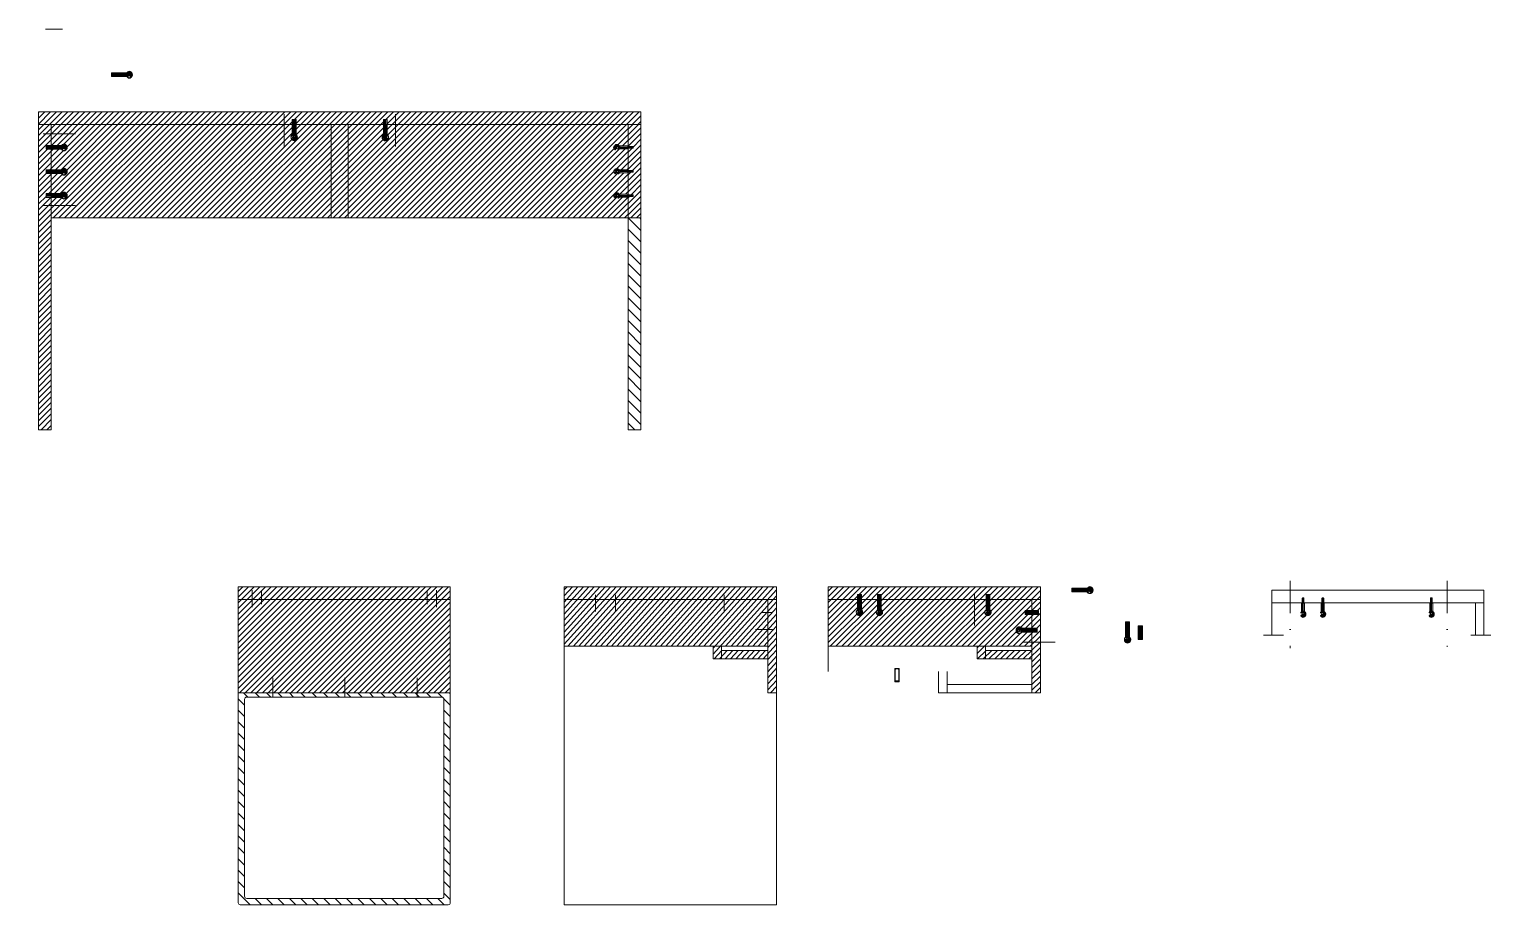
# Model space of a CAD drawing. Header units: millimetres. Extents: x -1085 to 10527, y 119 to 3003.
# Drawn here: x 8752 to 9096.5, y 2177 to 2383.5 of the extents above; entities that cross this region are included whole.
import ezdxf

# ---------------------------------------------------------------- set-up
doc = ezdxf.new("R2010")
doc.units = ezdxf.units.MM
doc.linetypes.add('CONTINUA', pattern=[0])
doc.linetypes.add('TRATTOPUNTO', pattern=[25.4, 12.7, -6.35, 0, -6.35])
for name, color, linetype, lineweight in [('A-FURN', 2, 'Continuous', 18), ('linee', 250, 'Continuous', 15), ('LINEE DI SEZIONE', 4, 'Continuous', 15)]:
    doc.layers.add(name, color=color, linetype=linetype, lineweight=lineweight)
doc.layers.add('DETTAGLI', color=5, linetype='CONTINUA')
doc.layers.add('viti sottili', color=4, linetype='Continuous')

msp = doc.modelspace()

# ---------------------------------------------------------------- hatches: boundary and pattern name
at = {"layer": 'LINEE DI SEZIONE'}
h = msp.add_hatch(dxfattribs=at)
h.set_pattern_fill('ANSI31', color=256, scale=0.3)
h.paths.add_polyline_path([(8757.21, 2361.03), (8754.21, 2361.03), (8754.21, 2289.03), (8757.21, 2289.03), (8757.21, 2343.84), (8756, 2343.84), (8756, 2344.74), (8757.21, 2344.74), (8757.21, 2349.47), (8756, 2349.47), (8756, 2350.37), (8757.21, 2350.37), (8757.21, 2355.21), (8756, 2355.21), (8756, 2356.11), (8757.21, 2356.11)])
h.paths.add_polyline_path([(8823.21, 2361.03), (8814.92, 2361.03), (8814.92, 2358.62, -2.989703), (8814.02, 2358.63), (8814.02, 2361.03), (8757.21, 2361.03), (8757.21, 2356.11), (8759.63, 2356.11, -2.989703), (8759.61, 2355.21), (8757.21, 2355.21), (8757.21, 2350.37), (8759.63, 2350.37, -2.989703), (8759.61, 2349.47), (8757.21, 2349.47), (8757.21, 2344.74), (8759.63, 2344.74, -2.989703), (8759.61, 2343.84), (8757.21, 2343.84), (8757.21, 2339.03), (8823.21, 2339.03)])
h.paths.add_polyline_path([(8896.21, 2364.03), (8754.21, 2364.03), (8754.21, 2361.03), (8814.02, 2361.03), (8814.02, 2362.24), (8814.92, 2362.24), (8814.92, 2361.03), (8835.51, 2361.03), (8835.51, 2362.24), (8836.41, 2362.24), (8836.41, 2361.03), (8896.21, 2361.03)])
h.paths.add_polyline_path([(8827.21, 2361.03), (8823.21, 2361.03), (8823.21, 2339.03), (8827.21, 2339.03)])
h.paths.add_polyline_path([(8893.21, 2355.33), (8891.12, 2355.33, -0.147844), (8890.84, 2355.06, 0.080513), (8890.96, 2355.47), (8890.56, 2355.47), (8890.56, 2355.38), (8890.36, 2355.38), (8890.36, 2355.95, 0.082305), (8890.11, 2355.86, 0.154738), (8890.22, 2355.06, -0.787471), (8890.53, 2356.34, -0.251886), (8891.09, 2356.03), (8893.21, 2356.03), (8893.21, 2361.03), (8836.41, 2361.03), (8836.41, 2358.63, -2.989703), (8835.51, 2358.62), (8835.51, 2361.03), (8827.21, 2361.03), (8827.21, 2339.03), (8893.21, 2339.03), (8893.21, 2343.93), (8891.12, 2343.93, -0.147844), (8890.84, 2343.66, 0.080513), (8890.96, 2344.07), (8890.56, 2344.07), (8890.56, 2343.98), (8890.36, 2343.98), (8890.36, 2344.55, 0.082305), (8890.11, 2344.46, 0.154738), (8890.22, 2343.66, -0.787471), (8890.53, 2344.94, -0.251886), (8891.09, 2344.63), (8893.21, 2344.63), (8893.21, 2349.63), (8891.12, 2349.63, -0.147844), (8890.84, 2349.36, 0.080513), (8890.96, 2349.77), (8890.56, 2349.77), (8890.56, 2349.68), (8890.36, 2349.68), (8890.36, 2350.25, 0.082305), (8890.11, 2350.16, 0.154738), (8890.22, 2349.36, -0.787471), (8890.53, 2350.64, -0.251886), (8891.09, 2350.33), (8893.21, 2350.33)])
at = {"layer": 'LINEE DI SEZIONE', "transparency": 33554687}
h = msp.add_hatch(dxfattribs=at)
h.set_pattern_fill('ANSI31', color=256, scale=0.3)
h.set_pattern_definition([(45, (6431.1517, 1727.1678), (-0.6735192, 0.6735192), [])])
h.paths.add_polyline_path([(8896.21, 2361.03), (8893.21, 2361.03), (8893.21, 2355.89), (8894.36, 2355.89), (8894.36, 2355.49), (8893.21, 2355.49), (8893.21, 2350.19), (8894.36, 2350.19), (8894.36, 2349.79), (8893.21, 2349.79), (8893.21, 2344.49), (8894.36, 2344.49), (8894.36, 2344.09), (8893.21, 2344.09), (8893.21, 2339.03), (8896.21, 2339.03)])
h = msp.add_hatch(dxfattribs=at)
h.set_pattern_fill('ANSI31', color=256, scale=0.6, angle=90)
h.set_pattern_definition([(135, (6431.1517, 1727.1678), (-1.3470384, -1.3470384), [])])
h.paths.add_polyline_path([(8896.21, 2339.03), (8893.21, 2339.03), (8893.21, 2336.03), (8893.21, 2289.03), (8896.21, 2289.03)])
h = msp.add_hatch(dxfattribs=at)
h.set_pattern_fill('ANSI31', color=256, scale=0.3)
h.set_pattern_definition([(45, (6382.7933, 1222.5745), (-0.6735192, 0.6735192), [])])
h.paths.add_polyline_path([(8851.28, 2248.98), (8848.29, 2248.98), (8845.35, 2248.98), (8807.15, 2248.98), (8804.22, 2248.98), (8801.28, 2248.98), (8801.28, 2226.98), (8809.24, 2226.98), (8826.66, 2226.98), (8843.24, 2226.98), (8851.28, 2226.98)])
h.paths.add_polyline_path([(8851.28, 2251.98), (8801.28, 2251.98), (8801.28, 2248.98), (8804.22, 2248.98), (8807.15, 2248.98), (8845.35, 2248.98), (8848.29, 2248.98), (8851.28, 2248.98)])
h = msp.add_hatch(dxfattribs=at)
h.set_pattern_fill('ANSI31', color=256, scale=0.3, angle=3)
h.set_pattern_definition([(48, (6175.4658, 1222.5745), (-0.70784545, 0.6373469), [])])
h.paths.add_polyline_path([(8926.15, 2248.98), (8878.15, 2248.98), (8878.15, 2237.98), (8926.15, 2237.98)])
h.paths.add_polyline_path([(8928.15, 2251.98), (8878.15, 2251.98), (8878.15, 2248.98), (8926.15, 2248.98), (8928.15, 2248.98)])
h.paths.add_polyline_path([(8928.15, 2248.98), (8926.15, 2248.98), (8926.15, 2237.98), (8926.15, 2226.98), (8928.15, 2226.98)])
h.paths.add_polyline_path([(8926.15, 2236.98), (8915.24, 2236.98), (8915.24, 2234.98), (8926.15, 2234.98)])
h.paths.add_polyline_path([(8915.24, 2236.98), (8915.24, 2237.98), (8913.24, 2237.98), (8913.24, 2234.98), (8915.24, 2234.98)])
at = {"layer": 'LINEE DI SEZIONE'}
h = msp.add_hatch(dxfattribs=at)
h.set_pattern_fill('ANSI31', color=256, scale=0.3)
h.paths.add_polyline_path([(8990.38, 2251.98), (8940.38, 2251.98), (8940.38, 2248.98), (8947.28, 2248.98), (8947.28, 2250.19), (8948.18, 2250.19), (8948.18, 2248.98), (8951.98, 2248.98), (8951.98, 2250.19), (8952.88, 2250.19), (8952.88, 2248.98), (8977.58, 2248.98), (8977.58, 2250.19), (8978.48, 2250.19), (8978.48, 2248.98), (8990.38, 2248.98)])
h.paths.add_polyline_path([(8988.38, 2245.45), (8986.81, 2245.45), (8986.81, 2246.44), (8988.38, 2246.44), (8988.38, 2248.98), (8978.48, 2248.98), (8978.48, 2246.57, -2.989703), (8977.58, 2246.58), (8977.58, 2248.98), (8952.88, 2248.98), (8952.88, 2246.57, -2.989703), (8951.98, 2246.58), (8951.98, 2248.98), (8948.18, 2248.98), (8948.18, 2246.57, -2.989703), (8947.28, 2246.58), (8947.28, 2248.98), (8940.38, 2248.98), (8940.38, 2237.98), (8988.38, 2237.98), (8988.38, 2241.31), (8985.98, 2241.31, -2.989703), (8985.97, 2242.21), (8988.38, 2242.21)])
h.paths.add_polyline_path([(8988.38, 2236.98), (8977.47, 2236.98), (8977.47, 2234.98), (8988.38, 2234.98)])
h.paths.add_polyline_path([(8977.47, 2237.98), (8975.47, 2237.98), (8975.47, 2234.98), (8977.47, 2234.98)])
h.paths.add_polyline_path([(8990.38, 2248.98), (8988.38, 2248.98), (8988.38, 2246.44), (8989.96, 2246.44), (8989.96, 2245.45), (8988.38, 2245.45), (8988.38, 2242.21), (8989.59, 2242.21), (8989.59, 2241.31), (8988.38, 2241.31), (8988.38, 2226.98), (8990.38, 2226.98)])
at = {"layer": 'LINEE DI SEZIONE', "transparency": 33554687}
h = msp.add_hatch(dxfattribs=at)
h.set_pattern_fill('ANSI31', color=256, scale=0.6, angle=90)
h.set_pattern_definition([(135, (6382.7933, 1222.5745), (-1.3470384, -1.3470384), [])])
h.paths.add_polyline_path([(8802.78, 2225.47, -0.414214), (8803.28, 2225.97), (8809.48, 2225.97), (8809.48, 2226.98), (8809.24, 2226.98), (8801.28, 2226.98), (8801.28, 2177.48, 0.414214), (8801.78, 2176.98), (8850.78, 2176.98, 0.414214), (8851.28, 2177.48), (8851.28, 2226.98), (8843.47, 2226.98), (8843.46, 2225.97), (8849.28, 2225.97, -0.414214), (8849.78, 2225.47), (8849.78, 2178.98, -0.414214), (8849.28, 2178.48), (8803.28, 2178.48, -0.414214), (8802.78, 2178.98)])
h.paths.add_polyline_path([(8826.43, 2226.98), (8809.48, 2226.98), (8809.48, 2225.97), (8826.42, 2225.97)], flags=17)
h.paths.add_polyline_path([(8843.47, 2226.98), (8843.24, 2226.98), (8826.66, 2226.98), (8826.43, 2226.98), (8826.42, 2225.97), (8843.46, 2225.97)], flags=17)

# ---------------------------------------------------------------- linework, layer by layer
at = {"layer": 'A-FURN', "linetype": 'TRATTOPUNTO', "ltscale": 0.6}
for p, q in [((8755.86, 2383.53), (8759.86, 2383.53)), ((8812.09, 2355.88), (8812.09, 2366.78)), ((8838.33, 2355.88), (8838.33, 2366.78)), ((8762.92, 2358.82), (8752.02, 2358.82)), ((8762.92, 2341.91), (8752.02, 2341.91)), ((8974.81, 2242.89), (8974.81, 2253.88)), ((9049.28, 2253.39), (9049.28, 2237.53)), ((9086.27, 2253.39), (9086.27, 2237.86)), ((9043, 2240.61), (9047.69, 2240.61)), ((9091.84, 2240.61), (9096.54, 2240.61)), ((8993.88, 2238.96), (8982.89, 2238.96))]:
    msp.add_line(p, q, dxfattribs=at)
at = {"layer": 'A-FURN'}
for p, q in [((8775.02, 2373.25), (8771.4, 2373.25)), ((8771.4, 2373.25), (8771.4, 2372.35)), ((8775.01, 2372.35), (8771.4, 2372.35)), ((8754.21, 2289.03), (8754.21, 2364.03)), ((8754.21, 2364.03), (8896.21, 2364.03)), ((8896.21, 2364.03), (8896.21, 2289.03)), ((8754.21, 2361.03), (8814.02, 2361.03)), ((8757.21, 2356.11), (8757.21, 2361.03)), ((8814.02, 2358.63), (8814.02, 2362.24)), ((8814.92, 2362.24), (8814.02, 2362.24)), ((8814.12, 2361.03), (8814.82, 2361.03)), ((8814.92, 2358.62), (8814.92, 2362.24)), ((8814.92, 2361.03), (8835.51, 2361.03)), ((8823.21, 2339.03), (8823.21, 2361.03)), ((8827.21, 2361.03), (8827.21, 2339.03)), ((8835.51, 2358.62), (8835.51, 2362.24)), ((8835.51, 2362.24), (8836.41, 2362.24)), ((8835.61, 2361.03), (8836.31, 2361.03)), ((8836.41, 2358.63), (8836.41, 2362.24)), ((8836.41, 2361.03), (8896.21, 2361.03)), ((8893.21, 2336.03), (8893.21, 2361.03)), ((8759.63, 2356.11), (8756, 2356.11)), ((8756, 2356.11), (8756, 2355.21)), ((8759.61, 2355.21), (8756, 2355.21)), ((8757.21, 2355.21), (8757.21, 2350.37)), ((8890.9, 2355.88), (8890.56, 2355.88)), ((8890.56, 2355.47), (8890.96, 2355.47)), ((8891.12, 2355.98), (8893.16, 2355.98)), ((8891.14, 2355.38), (8893.16, 2355.38)), ((8893.36, 2355.49), (8893.49, 2355.89)), ((8893.51, 2355.49), (8893.64, 2355.89)), ((8893.66, 2355.49), (8893.79, 2355.89)), ((8893.81, 2355.49), (8893.94, 2355.89)), ((8893.96, 2355.49), (8894.09, 2355.89)), ((8894.11, 2355.49), (8894.24, 2355.89)), ((8894.26, 2355.49), (8894.35, 2355.79)), ((8759.63, 2350.37), (8756, 2350.37)), ((8756, 2350.37), (8756, 2349.47)), ((8757.21, 2350.27), (8757.21, 2349.57)), ((8890.9, 2350.18), (8890.56, 2350.18)), ((8890.56, 2349.77), (8890.96, 2349.77)), ((8891.12, 2350.28), (8893.16, 2350.28)), ((8891.14, 2349.68), (8893.16, 2349.68)), ((8893.36, 2349.79), (8893.49, 2350.19)), ((8893.51, 2349.79), (8893.64, 2350.19)), ((8893.66, 2349.79), (8893.79, 2350.19)), ((8893.81, 2349.79), (8893.94, 2350.19)), ((8893.96, 2349.79), (8894.09, 2350.19)), ((8894.11, 2349.79), (8894.24, 2350.19)), ((8894.26, 2349.79), (8894.35, 2350.09)), ((8759.61, 2349.47), (8756, 2349.47)), ((8757.21, 2349.47), (8757.21, 2344.74)), ((8759.63, 2344.74), (8756, 2344.74)), ((8756, 2344.74), (8756, 2343.84)), ((8759.61, 2343.84), (8756, 2343.84)), ((8757.21, 2344.64), (8757.21, 2343.94)), ((8757.21, 2343.84), (8757.21, 2289.03)), ((8890.9, 2344.48), (8890.56, 2344.48)), ((8890.56, 2344.07), (8890.96, 2344.07)), ((8891.12, 2344.58), (8893.16, 2344.58)), ((8891.14, 2343.98), (8893.16, 2343.98)), ((8893.36, 2344.09), (8893.49, 2344.49)), ((8893.51, 2344.09), (8893.64, 2344.49)), ((8893.66, 2344.09), (8893.79, 2344.49)), ((8893.81, 2344.09), (8893.94, 2344.49)), ((8893.96, 2344.09), (8894.09, 2344.49)), ((8894.11, 2344.09), (8894.24, 2344.49)), ((8894.26, 2344.09), (8894.35, 2344.39)), ((8757.21, 2339.03), (8893.21, 2339.03)), ((8893.21, 2339.03), (8896.21, 2339.03)), ((8893.21, 2336.03), (8893.21, 2289.03)), ((8754.21, 2289.03), (8757.21, 2289.03)), ((8893.21, 2289.03), (8896.21, 2289.03)), ((8801.28, 2251.98), (8851.28, 2251.98)), ((8801.28, 2177.48), (8801.28, 2251.98)), ((8851.28, 2251.98), (8851.28, 2177.48)), ((8878.15, 2251.98), (8928.15, 2251.98)), ((8878.15, 2176.98), (8878.15, 2251.98)), ((8928.15, 2251.98), (8928.15, 2176.98)), ((8940.38, 2251.98), (8990.38, 2251.98)), ((8940.38, 2231.98), (8940.38, 2251.98)), ((8947.28, 2246.58), (8947.28, 2250.19)), ((8948.18, 2250.19), (8947.28, 2250.19)), ((8948.18, 2246.57), (8948.18, 2250.19)), ((8951.98, 2246.58), (8951.98, 2250.19)), ((8952.88, 2250.19), (8951.98, 2250.19)), ((8952.88, 2246.57), (8952.88, 2250.19)), ((8977.58, 2246.58), (8977.58, 2250.19)), ((8978.48, 2250.19), (8977.58, 2250.19)), ((8978.48, 2246.57), (8978.48, 2250.19)), ((8990.38, 2251.98), (8990.38, 2226.98)), ((9001.44, 2251.67), (8997.82, 2251.67)), ((8997.82, 2251.67), (8997.82, 2250.77)), ((9001.42, 2250.77), (8997.82, 2250.77)), ((9044.94, 2251.21), (9094.94, 2251.21)), ((9044.94, 2240.61), (9044.94, 2251.21)), ((9094.94, 2251.21), (9094.94, 2240.61)), ((8801.28, 2248.98), (8804.22, 2248.98)), ((8804.22, 2248.98), (8807.15, 2248.98)), ((8807.15, 2248.98), (8845.35, 2248.98)), ((8845.35, 2248.98), (8848.29, 2248.98)), ((8848.29, 2248.98), (8851.28, 2248.98)), ((8878.15, 2248.98), (8928.15, 2248.98)), ((8926.15, 2226.98), (8926.15, 2248.98)), ((8940.38, 2248.98), (8947.28, 2248.98)), ((8940.38, 2248.98), (8940.38, 2231.98)), ((8947.38, 2248.98), (8948.08, 2248.98)), ((8948.18, 2248.98), (8951.98, 2248.98)), ((8952.08, 2248.98), (8952.78, 2248.98)), ((8952.88, 2248.98), (8977.58, 2248.98)), ((8977.68, 2248.98), (8978.38, 2248.98)), ((8978.48, 2248.98), (8990.38, 2248.98)), ((8986.81, 2246.44), (8989.96, 2246.44)), ((8986.81, 2245.45), (8986.81, 2246.44)), ((8988.38, 2246.44), (8988.38, 2248.98)), ((8989.96, 2246.44), (8989.96, 2245.45)), ((9044.94, 2248.21), (9094.94, 2248.21)), ((9044.94, 2248.21), (9044.94, 2240.61)), ((9052, 2246.13), (9052, 2248.16)), ((9052.11, 2249.27), (9052.4, 2249.36)), ((9052.11, 2249.11), (9052.51, 2249.23)), ((9052.11, 2248.96), (9052.51, 2249.08)), ((9052.11, 2248.81), (9052.51, 2248.93)), ((9052.11, 2248.66), (9052.51, 2248.78)), ((9052.11, 2248.51), (9052.51, 2248.63)), ((9052.11, 2248.36), (9052.51, 2248.48)), ((9052.6, 2246.14), (9052.6, 2248.16)), ((9056.64, 2246.13), (9056.64, 2248.16)), ((9056.75, 2249.27), (9057.04, 2249.36)), ((9056.75, 2249.11), (9057.15, 2249.23)), ((9056.75, 2248.96), (9057.15, 2249.08)), ((9056.75, 2248.81), (9057.15, 2248.93)), ((9056.75, 2248.66), (9057.15, 2248.78)), ((9056.75, 2248.51), (9057.15, 2248.63)), ((9056.75, 2248.36), (9057.15, 2248.48)), ((9057.24, 2246.14), (9057.24, 2248.16)), ((9082.25, 2246.13), (9082.25, 2248.16)), ((9082.35, 2249.27), (9082.65, 2249.36)), ((9082.35, 2249.11), (9082.75, 2249.23)), ((9082.35, 2248.96), (9082.75, 2249.08)), ((9082.35, 2248.81), (9082.75, 2248.93)), ((9082.35, 2248.66), (9082.75, 2248.78)), ((9082.35, 2248.51), (9082.75, 2248.63)), ((9082.35, 2248.36), (9082.75, 2248.48)), ((9082.85, 2246.14), (9082.85, 2248.16)), ((9092.94, 2240.61), (9092.94, 2248.21)), ((8989.96, 2245.45), (8986.81, 2245.45)), ((8988.38, 2242.21), (8988.38, 2245.45)), ((9010.47, 2240.15), (9010.47, 2243.76)), ((9011.37, 2243.76), (9010.47, 2243.76)), ((9011.37, 2240.14), (9011.37, 2243.76)), ((9052.08, 2245.56), (9052.08, 2245.96)), ((9052.12, 2245.96), (9052.47, 2245.96)), ((9052.5, 2245.95), (9052.5, 2245.56)), ((9056.73, 2245.56), (9056.73, 2245.96)), ((9056.77, 2245.96), (9057.12, 2245.96)), ((9057.14, 2245.95), (9057.14, 2245.56)), ((9082.33, 2245.56), (9082.33, 2245.96)), ((9082.37, 2245.96), (9082.72, 2245.96)), ((9082.75, 2245.95), (9082.75, 2245.56)), ((8985.97, 2242.21), (8989.59, 2242.21)), ((8985.98, 2241.31), (8989.59, 2241.31)), ((8988.38, 2226.98), (8988.38, 2241.31)), ((8989.59, 2242.21), (8989.59, 2241.31)), ((9013.44, 2239.6), (9013.44, 2242.75)), ((9013.44, 2242.75), (9014.44, 2242.75)), ((9014.44, 2239.6), (9013.44, 2239.6)), ((9014.33, 2239.81), (9013.55, 2239.81)), ((9014.44, 2242.75), (9014.44, 2239.6)), ((8878.15, 2237.98), (8926.15, 2237.98)), ((8913.24, 2237.98), (8913.24, 2234.98)), ((8915.24, 2234.98), (8915.24, 2237.98)), ((8915.24, 2236.98), (8926.15, 2236.98)), ((8940.38, 2237.98), (8988.38, 2237.98)), ((8975.47, 2237.98), (8975.47, 2234.98)), ((8977.47, 2234.98), (8977.47, 2237.98)), ((8977.47, 2236.98), (8988.38, 2236.98)), ((8913.24, 2234.98), (8915.24, 2234.98)), ((8915.24, 2234.98), (8926.15, 2234.98)), ((8956.07, 2229.8), (8956.07, 2232.72)), ((8956.07, 2232.72), (8957.07, 2232.72)), ((8957.07, 2232.72), (8957.07, 2229.57)), ((8975.47, 2234.98), (8977.47, 2234.98)), ((8977.47, 2234.98), (8988.38, 2234.98)), ((8956.07, 2229.57), (8956.07, 2229.8)), ((8957.07, 2229.57), (8956.07, 2229.57)), ((8956.96, 2229.78), (8956.18, 2229.78)), ((8966.38, 2226.98), (8966.38, 2231.98)), ((8968.38, 2231.98), (8968.38, 2226.98)), ((8809.24, 2226.98), (8801.28, 2226.98)), ((8803.28, 2225.97), (8849.28, 2225.97)), ((8826.66, 2226.98), (8809.24, 2226.98)), ((8843.24, 2226.98), (8826.66, 2226.98)), ((8851.28, 2226.98), (8843.24, 2226.98)), ((8928.15, 2226.98), (8926.15, 2226.98)), ((8988.38, 2226.98), (8966.38, 2226.98)), ((8968.38, 2228.98), (8988.38, 2228.98)), ((8990.38, 2226.98), (8988.38, 2226.98)), ((8802.78, 2225.47), (8802.78, 2178.98)), ((8849.78, 2178.98), (8849.78, 2225.47)), ((8803.28, 2178.48), (8849.28, 2178.48)), ((8801.78, 2176.98), (8850.78, 2176.98)), ((8878.15, 2176.98), (8928.15, 2176.98))]:
    msp.add_line(p, q, dxfattribs=at)
for points in [[(8890.36, 2355.98), (8890.56, 2355.98), (8890.56, 2355.38), (8890.36, 2355.38)], [(8890.36, 2350.28), (8890.56, 2350.28), (8890.56, 2349.68), (8890.36, 2349.68)], [(8890.36, 2344.58), (8890.56, 2344.58), (8890.56, 2343.98), (8890.36, 2343.98)], [(9052.6, 2245.36), (9052.6, 2245.56), (9052, 2245.56), (9052, 2245.36)], [(9057.24, 2245.36), (9057.24, 2245.56), (9056.64, 2245.56), (9056.64, 2245.36)], [(9082.85, 2245.36), (9082.85, 2245.56), (9082.25, 2245.56), (9082.25, 2245.36)]]:
    msp.add_lwpolyline(points, close=True, dxfattribs=at)
for points in [[(8890.96, 2355.82), (8890.96, 2355.47)], [(8891.12, 2355.33), (8893.21, 2355.33), (8893.21, 2356.03), (8891.09, 2356.03)], [(8891.2, 2355.73), (8893.16, 2355.73), (8893.16, 2356.03)], [(8891.2, 2355.63), (8893.16, 2355.63), (8893.16, 2355.33)], [(8890.96, 2350.12), (8890.96, 2349.77)], [(8891.12, 2349.63), (8893.21, 2349.63), (8893.21, 2350.33), (8891.09, 2350.33)], [(8891.2, 2350.03), (8893.16, 2350.03), (8893.16, 2350.33)], [(8891.2, 2349.93), (8893.16, 2349.93), (8893.16, 2349.63)], [(8890.96, 2344.42), (8890.96, 2344.07)], [(8891.12, 2343.93), (8893.21, 2343.93), (8893.21, 2344.63), (8891.09, 2344.63)], [(8891.2, 2344.33), (8893.16, 2344.33), (8893.16, 2344.63)], [(8891.2, 2344.23), (8893.16, 2344.23), (8893.16, 2343.93)], [(9051.95, 2246.11), (9051.95, 2248.21), (9052.65, 2248.21), (9052.65, 2246.11)], [(9052.25, 2246.2), (9052.25, 2248.16), (9051.95, 2248.16)], [(9052.35, 2246.2), (9052.35, 2248.16), (9052.65, 2248.16)], [(9056.59, 2246.11), (9056.59, 2248.21), (9057.29, 2248.21), (9057.29, 2246.11)], [(9056.89, 2246.2), (9056.89, 2248.16), (9056.59, 2248.16)], [(9056.99, 2246.2), (9056.99, 2248.16), (9057.29, 2248.16)], [(9082.2, 2246.11), (9082.2, 2248.21), (9082.9, 2248.21), (9082.9, 2246.11)], [(9082.5, 2246.2), (9082.5, 2248.16), (9082.2, 2248.16)], [(9082.6, 2246.2), (9082.6, 2248.16), (9082.9, 2248.16)], [(9052.48, 2245.96), (9052.08, 2245.96)], [(9057.12, 2245.96), (9056.73, 2245.96)], [(9082.73, 2245.96), (9082.33, 2245.96)]]:
    msp.add_lwpolyline(points, dxfattribs=at)
for points in [[(8893.21, 2355.89), (8894.31, 2355.89, -0.414214), (8894.36, 2355.84), (8894.36, 2355.54, -0.414214), (8894.31, 2355.49), (8893.21, 2355.49), (8893.34, 2355.89)], [(8893.21, 2350.19), (8894.31, 2350.19, -0.414214), (8894.36, 2350.14), (8894.36, 2349.84, -0.414214), (8894.31, 2349.79), (8893.21, 2349.79), (8893.34, 2350.19)], [(8893.21, 2344.49), (8894.31, 2344.49, -0.414214), (8894.36, 2344.44), (8894.36, 2344.14, -0.414214), (8894.31, 2344.09), (8893.21, 2344.09), (8893.34, 2344.49)], [(9052.51, 2248.21), (9052.51, 2249.31, 0.414214), (9052.46, 2249.36), (9052.16, 2249.36, 0.414214), (9052.11, 2249.31), (9052.11, 2248.21), (9052.51, 2248.33)], [(9057.15, 2248.21), (9057.15, 2249.31, 0.414214), (9057.1, 2249.36), (9056.8, 2249.36, 0.414214), (9056.75, 2249.31), (9056.75, 2248.21), (9057.15, 2248.33)], [(9082.75, 2248.21), (9082.75, 2249.31, 0.414214), (9082.7, 2249.36), (9082.4, 2249.36, 0.414214), (9082.35, 2249.31), (9082.35, 2248.21), (9082.75, 2248.33)]]:
    msp.add_lwpolyline(points, format="xyb", dxfattribs=at)
msp.add_lwpolyline([(8956.96, 2232.5), (8956.89, 2232.62, 0.250765), (8956.84, 2232.64), (8956.3, 2232.64, 0.250765), (8956.26, 2232.62), (8956.18, 2232.5, 0.148069), (8956.17, 2232.47), (8956.17, 2229.8, 0.148069), (8956.18, 2229.78), (8956.26, 2229.66, 0.250765), (8956.3, 2229.64), (8956.84, 2229.64, 0.250765), (8956.89, 2229.66), (8956.96, 2229.78, 0.148069), (8956.97, 2229.8), (8956.97, 2232.47, 0.148069)], format="xyb", close=True, dxfattribs=at)
at = {"layer": 'A-FURN', "lineweight": -3}
for centre, start, end in [((8775.61, 2372.79), 216.1726, 142.1961), ((8814.46, 2358.03), 126.1726, 52.1961), ((8835.96, 2358.03), 127.8039, 53.8274), ((8760.22, 2355.65), 216.1726, 142.1961), ((8760.22, 2349.91), 216.1726, 142.1961), ((8760.22, 2344.28), 216.1726, 142.1961), ((9002.03, 2251.21), 216.1726, 142.1961), ((8947.72, 2245.98), 126.1726, 52.1961), ((8952.43, 2245.98), 126.1726, 52.1961), ((8978.02, 2245.98), 126.1726, 52.1961), ((8985.38, 2241.75), 37.8039, 323.8274), ((9010.91, 2239.55), 126.1726, 52.1961)]:
    msp.add_arc(centre, 0.748, start, end, dxfattribs=at)
at = {"layer": 'A-FURN'}
for centre, start, end in [((8803.28, 2225.47), 90, 180), ((8849.28, 2225.47), 0, 90), ((8801.78, 2177.48), 180, 270), ((8803.28, 2178.98), 180, 270), ((8849.28, 2178.98), 270, 0), ((8850.78, 2177.48), 270, 0)]:
    msp.add_arc(centre, 0.5, start, end, dxfattribs=at)
at = {"layer": 'DETTAGLI'}
for p, q in [((8771.46, 2372.69), (8771.46, 2372.99)), ((8771.65, 2373.11), (8771.5, 2372.58)), ((8771.51, 2373.04), (8772.61, 2373.04)), ((8772.61, 2372.64), (8771.51, 2372.64)), ((8771.79, 2373.11), (8771.64, 2372.58)), ((8771.93, 2373.11), (8771.78, 2372.58)), ((8772.07, 2373.11), (8771.92, 2372.58)), ((8772.21, 2373.11), (8772.07, 2372.58)), ((8772.35, 2373.11), (8772.21, 2372.58)), ((8772.5, 2373.11), (8772.35, 2372.58)), ((8774.95, 2373.1), (8772.66, 2373.1)), ((8774.96, 2372.5), (8772.66, 2372.5)), ((8775.12, 2372.81), (8775.12, 2372.77)), ((8775.13, 2372.6), (8775.52, 2372.6)), ((8775.14, 2373), (8775.52, 2373)), ((8814.17, 2358.68), (8814.17, 2360.98)), ((8814.78, 2362), (8814.25, 2362.14)), ((8814.78, 2361.86), (8814.25, 2362)), ((8814.78, 2361.71), (8814.25, 2361.86)), ((8814.78, 2361.57), (8814.25, 2361.72)), ((8814.78, 2361.43), (8814.25, 2361.58)), ((8814.78, 2361.29), (8814.25, 2361.43)), ((8814.78, 2361.15), (8814.25, 2361.29)), ((8814.3, 2361.03), (8814.3, 2362.13)), ((8814.35, 2362.18), (8814.65, 2362.18)), ((8814.7, 2362.13), (8814.7, 2361.03)), ((8814.77, 2358.69), (8814.77, 2360.98)), ((8835.64, 2362), (8836.17, 2362.14)), ((8835.64, 2361.86), (8836.17, 2362)), ((8835.64, 2361.71), (8836.17, 2361.86)), ((8835.64, 2361.57), (8836.17, 2361.72)), ((8835.64, 2361.43), (8836.17, 2361.58)), ((8835.64, 2361.29), (8836.17, 2361.43)), ((8835.64, 2361.15), (8836.17, 2361.29)), ((8835.66, 2358.69), (8835.66, 2360.98)), ((8835.72, 2362.13), (8835.72, 2361.03)), ((8836.07, 2362.18), (8835.77, 2362.18)), ((8836.12, 2361.03), (8836.12, 2362.13)), ((8836.26, 2358.68), (8836.26, 2360.98)), ((8814.27, 2358.51), (8814.27, 2358.12)), ((8814.48, 2358.52), (8814.43, 2358.52)), ((8814.67, 2358.51), (8814.67, 2358.12)), ((8835.76, 2358.51), (8835.76, 2358.12)), ((8835.94, 2358.52), (8835.99, 2358.52)), ((8836.16, 2358.51), (8836.16, 2358.12)), ((8756.06, 2355.54), (8756.06, 2355.84)), ((8756.25, 2355.97), (8756.1, 2355.44)), ((8756.11, 2355.89), (8757.21, 2355.89)), ((8757.21, 2355.49), (8756.11, 2355.49)), ((8756.39, 2355.97), (8756.24, 2355.44)), ((8756.53, 2355.97), (8756.39, 2355.44)), ((8756.67, 2355.97), (8756.53, 2355.44)), ((8756.82, 2355.97), (8756.67, 2355.44)), ((8756.96, 2355.97), (8756.81, 2355.44)), ((8757.1, 2355.97), (8756.95, 2355.44)), ((8759.56, 2355.96), (8757.27, 2355.96)), ((8759.56, 2355.36), (8757.27, 2355.36)), ((8759.72, 2355.67), (8759.72, 2355.62)), ((8759.73, 2355.46), (8760.12, 2355.46)), ((8759.74, 2355.86), (8760.12, 2355.86)), ((8756.06, 2349.8), (8756.06, 2350.1)), ((8756.25, 2350.23), (8756.1, 2349.7)), ((8756.11, 2350.15), (8757.21, 2350.15)), ((8757.21, 2349.75), (8756.11, 2349.75)), ((8756.39, 2350.23), (8756.24, 2349.7)), ((8756.53, 2350.23), (8756.39, 2349.7)), ((8756.67, 2350.23), (8756.53, 2349.7)), ((8756.82, 2350.23), (8756.67, 2349.7)), ((8756.96, 2350.23), (8756.81, 2349.7)), ((8757.1, 2350.23), (8756.95, 2349.7)), ((8759.56, 2350.22), (8757.27, 2350.22)), ((8759.56, 2349.62), (8757.27, 2349.62)), ((8759.72, 2349.93), (8759.72, 2349.88)), ((8759.73, 2349.72), (8760.12, 2349.72)), ((8759.74, 2350.12), (8760.12, 2350.12)), ((8756.06, 2344.18), (8756.06, 2344.48)), ((8756.25, 2344.61), (8756.1, 2344.08)), ((8756.11, 2344.53), (8757.21, 2344.53)), ((8757.21, 2344.13), (8756.11, 2344.13)), ((8756.39, 2344.61), (8756.24, 2344.08)), ((8756.53, 2344.61), (8756.39, 2344.08)), ((8756.67, 2344.61), (8756.53, 2344.08)), ((8756.82, 2344.61), (8756.67, 2344.08)), ((8756.96, 2344.61), (8756.81, 2344.08)), ((8757.1, 2344.61), (8756.95, 2344.08)), ((8759.56, 2344.59), (8757.27, 2344.59)), ((8759.56, 2343.99), (8757.27, 2343.99)), ((8759.72, 2344.31), (8759.72, 2344.26)), ((8759.73, 2344.09), (8760.12, 2344.09)), ((8759.74, 2344.49), (8760.12, 2344.49)), ((8948.05, 2249.95), (8947.52, 2250.09)), ((8948.05, 2249.8), (8947.52, 2249.95)), ((8948.05, 2249.66), (8947.52, 2249.81)), ((8947.57, 2248.98), (8947.57, 2250.08)), ((8947.62, 2250.13), (8947.92, 2250.13)), ((8947.97, 2250.08), (8947.97, 2248.98)), ((8952.75, 2249.95), (8952.22, 2250.09)), ((8952.75, 2249.8), (8952.22, 2249.95)), ((8952.75, 2249.66), (8952.22, 2249.81)), ((8952.27, 2248.98), (8952.27, 2250.08)), ((8952.32, 2250.13), (8952.62, 2250.13)), ((8952.67, 2250.08), (8952.67, 2248.98)), ((8978.35, 2249.95), (8977.82, 2250.09)), ((8978.35, 2249.8), (8977.82, 2249.95)), ((8978.35, 2249.66), (8977.82, 2249.81)), ((8977.87, 2248.98), (8977.87, 2250.08)), ((8977.92, 2250.13), (8978.22, 2250.13)), ((8978.27, 2250.08), (8978.27, 2248.98)), ((8997.87, 2251.1), (8997.87, 2251.4)), ((8998.06, 2251.53), (8997.91, 2251)), ((8997.92, 2251.45), (8999.02, 2251.45)), ((8999.02, 2251.05), (8997.92, 2251.05)), ((8998.2, 2251.53), (8998.05, 2251)), ((8998.34, 2251.53), (8998.2, 2251)), ((8998.48, 2251.53), (8998.34, 2251)), ((8998.63, 2251.53), (8998.48, 2251)), ((8998.77, 2251.53), (8998.62, 2251)), ((8998.91, 2251.53), (8998.76, 2251)), ((9001.37, 2251.52), (8999.08, 2251.52)), ((9001.37, 2250.92), (8999.08, 2250.92)), ((9001.53, 2251.23), (9001.53, 2251.18)), ((9001.55, 2251.42), (9001.93, 2251.42)), ((9001.55, 2251.02), (9001.93, 2251.02)), ((8947.43, 2246.63), (8947.43, 2248.93)), ((8948.05, 2249.52), (8947.52, 2249.67)), ((8948.05, 2249.38), (8947.52, 2249.52)), ((8948.05, 2249.24), (8947.52, 2249.38)), ((8948.05, 2249.1), (8947.52, 2249.24)), ((8947.53, 2246.46), (8947.53, 2246.07)), ((8947.75, 2246.47), (8947.7, 2246.47)), ((8947.93, 2246.46), (8947.93, 2246.07)), ((8948.03, 2246.64), (8948.03, 2248.93)), ((8952.13, 2246.63), (8952.13, 2248.93)), ((8952.75, 2249.52), (8952.22, 2249.67)), ((8952.75, 2249.38), (8952.22, 2249.52)), ((8952.75, 2249.24), (8952.22, 2249.38)), ((8952.75, 2249.1), (8952.22, 2249.24)), ((8952.23, 2246.46), (8952.23, 2246.07)), ((8952.45, 2246.47), (8952.4, 2246.47)), ((8952.63, 2246.46), (8952.63, 2246.07)), ((8952.73, 2246.64), (8952.73, 2248.93)), ((8977.73, 2246.63), (8977.73, 2248.93)), ((8978.35, 2249.52), (8977.82, 2249.67)), ((8978.35, 2249.38), (8977.82, 2249.52)), ((8978.35, 2249.24), (8977.82, 2249.38)), ((8978.35, 2249.1), (8977.82, 2249.24)), ((8977.83, 2246.46), (8977.83, 2246.07)), ((8978.05, 2246.47), (8978, 2246.47)), ((8978.23, 2246.46), (8978.23, 2246.07)), ((8978.33, 2246.64), (8978.33, 2248.93)), ((8987.04, 2245.55), (8987.04, 2246.34)), ((8989.72, 2246.25), (8987.06, 2246.25)), ((8989.75, 2246.34), (8989.75, 2245.55)), ((8989.72, 2246.15), (8987.06, 2246.15)), ((8989.72, 2246.05), (8987.06, 2246.05)), ((8989.72, 2245.95), (8987.06, 2245.95)), ((8989.72, 2245.85), (8987.06, 2245.85)), ((8989.72, 2245.75), (8987.06, 2245.75)), ((8989.72, 2245.65), (8987.06, 2245.65)), ((9011.23, 2243.51), (9010.7, 2243.66)), ((9011.23, 2243.37), (9010.7, 2243.52)), ((9011.23, 2243.23), (9010.7, 2243.38)), ((9011.23, 2243.09), (9010.7, 2243.23)), ((9011.23, 2242.95), (9010.7, 2243.09)), ((9011.23, 2242.8), (9010.7, 2242.95)), ((9011.23, 2242.66), (9010.7, 2242.81)), ((9010.75, 2242.55), (9010.75, 2243.65)), ((9010.8, 2243.7), (9011.1, 2243.7)), ((9011.15, 2243.65), (9011.15, 2242.55)), ((8985.86, 2241.96), (8985.47, 2241.96)), ((8985.86, 2241.56), (8985.47, 2241.56)), ((8985.87, 2241.77), (8985.87, 2241.72)), ((8986.03, 2241.46), (8988.33, 2241.46)), ((8986.04, 2242.06), (8988.33, 2242.06)), ((8989.48, 2242), (8988.38, 2242)), ((8988.38, 2241.6), (8989.48, 2241.6)), ((8988.5, 2242.07), (8988.64, 2241.54)), ((8988.64, 2242.07), (8988.78, 2241.54)), ((8988.78, 2242.07), (8988.92, 2241.54)), ((8988.92, 2242.07), (8989.07, 2241.54)), ((8989.06, 2242.07), (8989.21, 2241.54)), ((8989.21, 2242.07), (8989.35, 2241.54)), ((8989.35, 2242.07), (8989.49, 2241.54)), ((8989.53, 2241.65), (8989.53, 2241.95)), ((9010.62, 2240.2), (9010.62, 2242.49)), ((9010.72, 2240.03), (9010.72, 2239.64)), ((9010.93, 2240.04), (9010.88, 2240.04)), ((9011.12, 2240.02), (9011.12, 2239.64)), ((9011.22, 2240.21), (9011.22, 2242.49)), ((9013.54, 2242.52), (9014.34, 2242.52)), ((9013.64, 2239.84), (9013.64, 2242.5)), ((9013.74, 2239.84), (9013.74, 2242.5)), ((9013.84, 2239.84), (9013.84, 2242.5)), ((9013.94, 2239.84), (9013.94, 2242.5)), ((9014.04, 2239.84), (9014.04, 2242.5)), ((9014.14, 2239.84), (9014.14, 2242.5)), ((9014.24, 2239.84), (9014.24, 2242.5))]:
    msp.add_line(p, q, dxfattribs=at)
for points in [[(8774.98, 2373.15), (8772.61, 2373.15), (8772.61, 2372.45), (8774.99, 2372.45)], [(8774.89, 2372.85), (8772.66, 2372.85), (8772.66, 2373.15)], [(8774.89, 2372.75), (8772.66, 2372.75), (8772.66, 2372.45)], [(8775.12, 2372.77), (8775.12, 2372.81)], [(8814.82, 2358.66), (8814.82, 2361.03), (8814.12, 2361.03), (8814.12, 2358.65)], [(8814.42, 2358.75), (8814.42, 2360.98), (8814.12, 2360.98)], [(8814.52, 2358.76), (8814.52, 2360.98), (8814.82, 2360.98)], [(8835.61, 2358.66), (8835.61, 2361.03), (8836.31, 2361.03), (8836.31, 2358.65)], [(8835.91, 2358.76), (8835.91, 2360.98), (8835.61, 2360.98)], [(8836.01, 2358.75), (8836.01, 2360.98), (8836.31, 2360.98)], [(8814.43, 2358.52), (8814.48, 2358.52)], [(8835.99, 2358.52), (8835.94, 2358.52)], [(8759.58, 2356.01), (8757.21, 2356.01), (8757.21, 2355.31), (8759.59, 2355.31)], [(8759.49, 2355.71), (8757.27, 2355.71), (8757.27, 2356.01)], [(8759.49, 2355.61), (8757.27, 2355.61), (8757.27, 2355.31)], [(8759.72, 2355.62), (8759.72, 2355.67)], [(8759.58, 2350.27), (8757.21, 2350.27), (8757.21, 2349.57), (8759.59, 2349.57)], [(8759.49, 2349.97), (8757.27, 2349.97), (8757.27, 2350.27)], [(8759.49, 2349.87), (8757.27, 2349.87), (8757.27, 2349.57)], [(8759.72, 2349.88), (8759.72, 2349.93)], [(8759.58, 2344.64), (8757.21, 2344.64), (8757.21, 2343.94), (8759.59, 2343.94)], [(8759.49, 2344.34), (8757.27, 2344.34), (8757.27, 2344.64)], [(8759.49, 2344.24), (8757.27, 2344.24), (8757.27, 2343.94)], [(8759.72, 2344.26), (8759.72, 2344.31)], [(9001.39, 2251.57), (8999.02, 2251.57), (8999.02, 2250.87), (9001.4, 2250.87)], [(9001.3, 2251.27), (8999.08, 2251.27), (8999.08, 2251.57)], [(9001.3, 2251.17), (8999.08, 2251.17), (8999.08, 2250.87)], [(9001.53, 2251.18), (9001.53, 2251.23)], [(8948.08, 2246.61), (8948.08, 2248.98), (8947.38, 2248.98), (8947.38, 2246.6)], [(8947.68, 2246.7), (8947.68, 2248.93), (8947.38, 2248.93)], [(8947.7, 2246.47), (8947.75, 2246.47)], [(8947.78, 2246.7), (8947.78, 2248.93), (8948.08, 2248.93)], [(8952.78, 2246.61), (8952.78, 2248.98), (8952.08, 2248.98), (8952.08, 2246.6)], [(8952.38, 2246.7), (8952.38, 2248.93), (8952.08, 2248.93)], [(8952.4, 2246.47), (8952.45, 2246.47)], [(8952.48, 2246.7), (8952.48, 2248.93), (8952.78, 2248.93)], [(8978.38, 2246.61), (8978.38, 2248.98), (8977.68, 2248.98), (8977.68, 2246.6)], [(8977.98, 2246.7), (8977.98, 2248.93), (8977.68, 2248.93)], [(8978, 2246.47), (8978.05, 2246.47)], [(8978.08, 2246.7), (8978.08, 2248.93), (8978.38, 2248.93)], [(8985.87, 2241.72), (8985.87, 2241.77)], [(8986.01, 2242.11), (8988.38, 2242.11), (8988.38, 2241.41), (8986, 2241.41)], [(8986.1, 2241.81), (8988.33, 2241.81), (8988.33, 2242.11)], [(8986.1, 2241.71), (8988.33, 2241.71), (8988.33, 2241.41)], [(9011.27, 2240.18), (9011.27, 2242.55), (9010.57, 2242.55), (9010.57, 2240.17)], [(9010.87, 2240.27), (9010.87, 2242.49), (9010.57, 2242.49)], [(9010.88, 2240.04), (9010.93, 2240.04)], [(9010.97, 2240.27), (9010.97, 2242.49), (9011.27, 2242.49)]]:
    msp.add_lwpolyline(points, dxfattribs=at)
for points in [[(8775.19, 2372.24, -0.74706), (8775.56, 2373.48, -0.74706), (8775.93, 2372.24), (8775.88, 2372.24, 0.147415), (8775.98, 2373, 0.085849), (8775.72, 2373.1), (8775.72, 2373.13), (8775.82, 2373.13), (8775.82, 2373.33), (8775.29, 2373.33), (8775.29, 2373.13), (8775.4, 2373.13), (8775.4, 2373.1, 0.084542), (8775.13, 2373, 0.147415), (8775.24, 2372.24), (8775.19, 2372.24)], [(8813.91, 2358.45, -0.74706), (8815.15, 2358.08, -0.74706), (8813.91, 2357.72), (8813.91, 2357.76, 0.147415), (8814.67, 2357.66, 0.085849), (8814.77, 2357.92), (8814.79, 2357.92), (8814.79, 2357.82), (8815, 2357.82), (8815, 2358.35), (8814.79, 2358.35), (8814.79, 2358.25), (8814.77, 2358.25, 0.084542), (8814.67, 2358.51, 0.147415), (8813.91, 2358.41), (8813.91, 2358.45)], [(8836.51, 2358.45, 0.74706), (8835.28, 2358.08, 0.74706), (8836.51, 2357.72), (8836.51, 2357.76, -0.147415), (8835.76, 2357.66, -0.085849), (8835.66, 2357.92), (8835.63, 2357.92), (8835.63, 2357.82), (8835.42, 2357.82), (8835.42, 2358.35), (8835.63, 2358.35), (8835.63, 2358.25), (8835.66, 2358.25, -0.084542), (8835.76, 2358.51, -0.147415), (8836.51, 2358.41), (8836.51, 2358.45)], [(8759.8, 2355.1, -0.74706), (8760.16, 2356.34, -0.74706), (8760.53, 2355.1), (8760.49, 2355.1, 0.147415), (8760.59, 2355.85, 0.085849), (8760.32, 2355.96), (8760.32, 2355.98), (8760.42, 2355.98), (8760.42, 2356.19), (8759.9, 2356.19), (8759.9, 2355.98), (8760, 2355.98), (8760, 2355.95, 0.084542), (8759.74, 2355.85, 0.147415), (8759.84, 2355.1), (8759.8, 2355.1)], [(8759.8, 2349.36, -0.74706), (8760.16, 2350.6, -0.74706), (8760.53, 2349.36), (8760.49, 2349.36, 0.147415), (8760.59, 2350.12, 0.085849), (8760.32, 2350.22), (8760.32, 2350.24), (8760.42, 2350.24), (8760.42, 2350.45), (8759.9, 2350.45), (8759.9, 2350.24), (8760, 2350.24), (8760, 2350.22, 0.084542), (8759.74, 2350.12, 0.147415), (8759.84, 2349.36), (8759.8, 2349.36)], [(8759.8, 2343.73, -0.74706), (8760.16, 2344.97, -0.74706), (8760.53, 2343.73), (8760.49, 2343.73, 0.147415), (8760.59, 2344.49, 0.085849), (8760.32, 2344.59), (8760.32, 2344.62), (8760.42, 2344.62), (8760.42, 2344.82), (8759.9, 2344.82), (8759.9, 2344.62), (8760, 2344.62), (8760, 2344.59, 0.084542), (8759.74, 2344.49, 0.147415), (8759.84, 2343.73), (8759.8, 2343.73)], [(9001.61, 2250.66, -0.74706), (9001.97, 2251.9, -0.74706), (9002.34, 2250.66), (9002.3, 2250.66, 0.147415), (9002.4, 2251.42, 0.085849), (9002.13, 2251.52), (9002.13, 2251.54), (9002.23, 2251.54), (9002.23, 2251.75), (9001.71, 2251.75), (9001.71, 2251.54), (9001.81, 2251.54), (9001.81, 2251.52, 0.084542), (9001.55, 2251.42, 0.147415), (9001.65, 2250.66), (9001.61, 2250.66)], [(8947.18, 2246.4, -0.74706), (8948.41, 2246.03, -0.74706), (8947.18, 2245.67), (8947.18, 2245.71, 0.147415), (8947.93, 2245.61, 0.085849), (8948.03, 2245.87), (8948.06, 2245.87), (8948.06, 2245.77), (8948.27, 2245.77), (8948.27, 2246.3), (8948.06, 2246.3), (8948.06, 2246.2), (8948.03, 2246.2, 0.084542), (8947.93, 2246.46, 0.147415), (8947.18, 2246.36), (8947.18, 2246.4)], [(8951.88, 2246.4, -0.74706), (8953.11, 2246.03, -0.74706), (8951.88, 2245.67), (8951.88, 2245.71, 0.147415), (8952.63, 2245.61, 0.085849), (8952.73, 2245.87), (8952.76, 2245.87), (8952.76, 2245.77), (8952.97, 2245.77), (8952.97, 2246.3), (8952.76, 2246.3), (8952.76, 2246.2), (8952.73, 2246.2, 0.084542), (8952.63, 2246.46, 0.147415), (8951.88, 2246.36), (8951.88, 2246.4)], [(8977.48, 2246.4, -0.74706), (8978.71, 2246.03, -0.74706), (8977.48, 2245.67), (8977.48, 2245.71, 0.147415), (8978.23, 2245.61, 0.085849), (8978.33, 2245.87), (8978.36, 2245.87), (8978.36, 2245.77), (8978.57, 2245.77), (8978.57, 2246.3), (8978.36, 2246.3), (8978.36, 2246.2), (8978.33, 2246.2, 0.084542), (8978.23, 2246.46, 0.147415), (8977.48, 2246.36), (8977.48, 2246.4)], [(8985.8, 2241.2, 0.74706), (8985.43, 2242.44, 0.74706), (8985.07, 2241.2), (8985.11, 2241.2, -0.147415), (8985.01, 2241.96, -0.085849), (8985.27, 2242.06), (8985.27, 2242.09), (8985.17, 2242.09), (8985.17, 2242.29), (8985.7, 2242.29), (8985.7, 2242.09), (8985.6, 2242.09), (8985.6, 2242.06, -0.084542), (8985.86, 2241.96, -0.147415), (8985.76, 2241.2), (8985.8, 2241.2)], [(9010.36, 2239.97, -0.74706), (9011.6, 2239.6, -0.74706), (9010.36, 2239.23), (9010.36, 2239.28, 0.147415), (9011.11, 2239.18, 0.085849), (9011.22, 2239.44), (9011.24, 2239.44), (9011.24, 2239.34), (9011.45, 2239.34), (9011.45, 2239.86), (9011.24, 2239.86), (9011.24, 2239.76), (9011.21, 2239.76, 0.084542), (9011.11, 2240.02, 0.147415), (9010.36, 2239.92), (9010.36, 2239.97)]]:
    msp.add_lwpolyline(points, format="xyb", dxfattribs=at)
for points in [[(8775.72, 2372.5), (8775.52, 2372.5), (8775.52, 2373.1), (8775.72, 2373.1)], [(8814.17, 2357.92), (8814.17, 2358.12), (8814.77, 2358.12), (8814.77, 2357.92)], [(8836.26, 2357.92), (8836.26, 2358.12), (8835.66, 2358.12), (8835.66, 2357.92)], [(8760.32, 2355.36), (8760.12, 2355.36), (8760.12, 2355.96), (8760.32, 2355.96)], [(8760.32, 2349.62), (8760.12, 2349.62), (8760.12, 2350.22), (8760.32, 2350.22)], [(8760.32, 2343.99), (8760.12, 2343.99), (8760.12, 2344.59), (8760.32, 2344.59)], [(9002.13, 2250.92), (9001.93, 2250.92), (9001.93, 2251.52), (9002.13, 2251.52)], [(8947.43, 2245.87), (8947.43, 2246.07), (8948.03, 2246.07), (8948.03, 2245.87)], [(8952.13, 2245.87), (8952.13, 2246.07), (8952.73, 2246.07), (8952.73, 2245.87)], [(8977.73, 2245.87), (8977.73, 2246.07), (8978.33, 2246.07), (8978.33, 2245.87)], [(8985.27, 2241.46), (8985.47, 2241.46), (8985.47, 2242.06), (8985.27, 2242.06)], [(9010.62, 2239.44), (9010.62, 2239.64), (9011.22, 2239.64), (9011.22, 2239.44)]]:
    msp.add_lwpolyline(points, close=True, dxfattribs=at)
for points in [[(8987.03, 2246.34), (8986.91, 2246.26, 0.250765), (8986.89, 2246.22), (8986.89, 2245.67, 0.250765), (8986.91, 2245.63), (8987.03, 2245.55, 0.148069), (8987.05, 2245.55), (8989.72, 2245.55, 0.148069), (8989.75, 2245.55), (8989.87, 2245.63, 0.250765), (8989.89, 2245.67), (8989.89, 2246.22, 0.250765), (8989.87, 2246.26), (8989.75, 2246.34, 0.148069), (8989.72, 2246.35), (8987.05, 2246.35, 0.148069)], [(9014.33, 2242.54), (9014.25, 2242.65, 0.250765), (9014.21, 2242.67), (9013.66, 2242.67, 0.250765), (9013.62, 2242.65), (9013.55, 2242.54, 0.148069), (9013.54, 2242.51), (9013.54, 2239.84, 0.148069), (9013.55, 2239.81), (9013.62, 2239.69, 0.250765), (9013.66, 2239.67), (9014.21, 2239.67, 0.250765), (9014.25, 2239.69), (9014.33, 2239.81, 0.148069), (9014.34, 2239.84), (9014.34, 2242.51, 0.148069)]]:
    msp.add_lwpolyline(points, format="xyb", close=True, dxfattribs=at)
for centre, start, end in [((8771.51, 2372.99), 90, 180), ((8771.51, 2372.69), 180, 270), ((8814.35, 2362.13), 90, 180), ((8814.65, 2362.13), 0, 90), ((8835.77, 2362.13), 90, 180), ((8836.07, 2362.13), 0, 90), ((8756.11, 2355.84), 90, 180), ((8756.11, 2355.54), 180, 270), ((8756.11, 2350.1), 90, 180), ((8756.11, 2349.8), 180, 270), ((8756.11, 2344.48), 90, 180), ((8756.11, 2344.18), 180, 270), ((8947.62, 2250.08), 90, 180), ((8947.92, 2250.08), 0, 90), ((8952.32, 2250.08), 90, 180), ((8952.62, 2250.08), 0, 90), ((8977.92, 2250.08), 90, 180), ((8978.22, 2250.08), 0, 90), ((8997.92, 2251.4), 90, 180), ((8997.92, 2251.1), 180, 270), ((9010.8, 2243.65), 90, 180), ((9011.1, 2243.65), 0, 90), ((8989.48, 2241.95), 0, 90), ((8989.48, 2241.65), 270, 0)]:
    msp.add_arc(centre, 0.05, start, end, dxfattribs=at)
at = {"layer": 'linee'}
for p, q in [((8804.58, 2251.18), (8804.57, 2247.18)), ((8806.75, 2247.93), (8806.75, 2250.93)), ((8845.82, 2247.93), (8845.82, 2250.93)), ((8847.99, 2251.18), (8847.99, 2247.18)), ((8885.51, 2250.13), (8885.5, 2246.13)), ((8890.2, 2246.13), (8890.2, 2250.13)), ((8915.81, 2250.13), (8915.8, 2246.13)), ((8927.22, 2245.94), (8924.8, 2245.95)), ((8927.22, 2241.89), (8923.22, 2241.9)), ((8809.48, 2230.51), (8809.48, 2225.97)), ((8826.44, 2230.51), (8826.42, 2225.97)), ((8843.48, 2230.51), (8843.46, 2225.97))]:
    msp.add_line(p, q, dxfattribs=at)
at = {"layer": 'viti sottili'}
for points in [[(8890.17, 2355.1, -0.74706), (8890.53, 2356.34, -0.74706), (8890.9, 2355.1), (8890.85, 2355.1, 0.147415), (8890.96, 2355.86, 0.085849), (8890.69, 2355.96), (8890.69, 2355.98), (8890.79, 2355.98), (8890.79, 2356.19), (8890.27, 2356.19), (8890.27, 2355.98), (8890.37, 2355.98), (8890.37, 2355.96, 0.084542), (8890.11, 2355.86, 0.147415), (8890.21, 2355.1), (8890.17, 2355.1)], [(8890.17, 2349.4, -0.74706), (8890.53, 2350.64, -0.74706), (8890.9, 2349.4), (8890.85, 2349.4, 0.147415), (8890.96, 2350.16, 0.085849), (8890.69, 2350.26), (8890.69, 2350.28), (8890.79, 2350.28), (8890.79, 2350.49), (8890.27, 2350.49), (8890.27, 2350.28), (8890.37, 2350.28), (8890.37, 2350.26, 0.084542), (8890.11, 2350.16, 0.147415), (8890.21, 2349.4), (8890.17, 2349.4)], [(8890.17, 2343.7, -0.74706), (8890.53, 2344.94, -0.74706), (8890.9, 2343.7), (8890.85, 2343.7, 0.147415), (8890.96, 2344.46, 0.085849), (8890.69, 2344.56), (8890.69, 2344.58), (8890.79, 2344.58), (8890.79, 2344.79), (8890.27, 2344.79), (8890.27, 2344.58), (8890.37, 2344.58), (8890.37, 2344.56, 0.084542), (8890.11, 2344.46, 0.147415), (8890.21, 2343.7), (8890.17, 2343.7)], [(9051.74, 2245.17, 0.74706), (9052.97, 2245.53, 0.74706), (9051.74, 2245.9), (9051.74, 2245.86, -0.147415), (9052.49, 2245.96, -0.085849), (9052.59, 2245.69), (9052.62, 2245.69), (9052.62, 2245.79), (9052.83, 2245.79), (9052.83, 2245.27), (9052.62, 2245.27), (9052.62, 2245.37), (9052.59, 2245.37, -0.084542), (9052.49, 2245.11, -0.147415), (9051.74, 2245.21), (9051.74, 2245.17)], [(9056.38, 2245.17, 0.74706), (9057.62, 2245.53, 0.74706), (9056.38, 2245.9), (9056.38, 2245.86, -0.147415), (9057.13, 2245.96, -0.085849), (9057.23, 2245.69), (9057.26, 2245.69), (9057.26, 2245.79), (9057.47, 2245.79), (9057.47, 2245.27), (9057.26, 2245.27), (9057.26, 2245.37), (9057.23, 2245.37, -0.084542), (9057.13, 2245.11, -0.147415), (9056.38, 2245.21), (9056.38, 2245.17)], [(9081.98, 2245.17, 0.74706), (9083.22, 2245.53, 0.74706), (9081.98, 2245.9), (9081.98, 2245.86, -0.147415), (9082.74, 2245.96, -0.085849), (9082.84, 2245.69), (9082.87, 2245.69), (9082.87, 2245.79), (9083.07, 2245.79), (9083.07, 2245.27), (9082.87, 2245.27), (9082.87, 2245.37), (9082.84, 2245.37, -0.084542), (9082.74, 2245.11, -0.147415), (9081.98, 2245.21), (9081.98, 2245.17)]]:
    msp.add_lwpolyline(points, format="xyb", dxfattribs=at)

doc.saveas('drawing.dxf')
